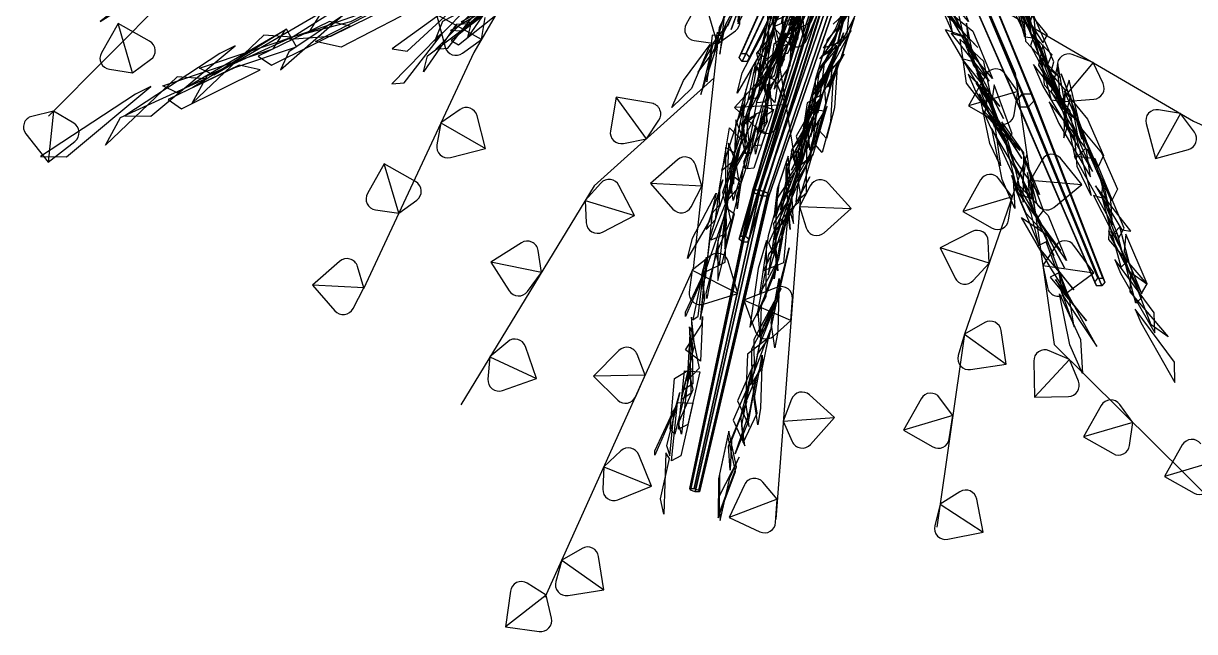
# Model space of a CAD drawing. Extents: x -0.171 to 0.183, y -0.171 to 0.171.
# Drawn here: x -0.1598 to 0.0618, y -0.1713 to -0.0561 of the extents above; entities that cross this region are included whole.
import ezdxf

# ---------------------------------------------------------------- set-up
doc = ezdxf.new("R2010")
doc.units = 0
doc.header["$MEASUREMENT"] = 0
doc.layers.get('0').update_dxf_attribs({"linetype": 'CONTINUOUS'})
for name, color, linetype in [('2D_PLAN', 7, 'CONTINUOUS'), ('BARK_ASPENQ_W', 8, 'CONTINUOUS'), ('LEAFD_ASPENQ_W', 73, 'CONTINUOUS')]:
    doc.layers.add(name, color=color, linetype=linetype)

# ---------------------------------------------------------------- blocks, each defined once
blk = doc.blocks.new('LFASPENQ')
at = {"layer": 'LEAFD_ASPENQ_W'}
for points in [[(-0.1000000000000001, 1.106281426571839, 0.0811024454482965), (-0.1000000000000001, 1.135361515411932, -0.08409949939486033), (-0.09760003277225104, 0.9903561376647959, -0.1476656156922364), (-0.1000000000000001, 0.9637596733180508, 0.03572521253648248)], [(0.1000000000000001, 1.106281426571839, -0.08110244544829649), (0.1000000000000001, 1.135361515411932, 0.08409949939486035), (0.09760003277225104, 0.9903561376647959, 0.1476656156922364), (0.1000000000000001, 0.9637596733180508, -0.03572521253648246)], [(-0.06710590007549783, 1.092077305365929, -0.265958807448153), (-0.09772634683686915, 1.130962420617025, -0.3570225420331152), (-0.09999999999999998, 1.037396010773648, -0.4325004705326569), (-0.0728137025593773, 0.8773568614099477, -0.3015133930593941)], [(0.06710590007549777, 1.092077305365929, 0.265958807448153), (0.0977263468368691, 1.130962420617025, 0.3570225420331152), (0.09999999999999992, 1.037396010773648, 0.4325004705326569), (0.07281370255937725, 0.8773568614099477, 0.3015133930593941)], [(-0.1091888595935742, 1.036491843408311, 0.2653896224957131), (-0.1402996414367661, 1.10361167465453, 0.06414724291801843), (-0.10196904134148, 0.941685320651963, 0.007024305051257118), (-0.06929547583176726, 0.9463378080521677, 0.222263560158299)], [(0.1091888595935743, 1.036491843408311, -0.2653896224957131), (0.1402996414367661, 1.10361167465453, -0.06414724291801842), (0.10196904134148, 0.941685320651963, -0.007024305051257105), (0.06929547583176726, 0.9463378080521677, -0.222263560158299)], [(-0.09547706126038102, 1.002382774507004, -0.08222773613326517), (-0.1015157687754206, 1.064183349941196, -0.2289463014517763), (-0.08884209906494606, 0.9124612282710381, -0.2760199077236242), (-0.1218782371275568, 0.8689845189873778, -0.207289663045403)], [(0.09547706126038102, 1.002382774507004, 0.08222773613326519), (0.1015157687754206, 1.064183349941196, 0.2289463014517763), (0.088842099064946, 0.9124612282710381, 0.2760199077236242), (0.1218782371275568, 0.8689845189873778, 0.207289663045403)], [(-0.08725853684189788, 0.8722219742478982, 0.05044468927298235), (-0.09518678783193746, 0.9441718164503895, -0.1051545488214122), (-0.1181853548547891, 0.7491054116594135, -0.1576145669104395), (-0.06220243846195661, 0.7527597069835684, 0.001814481782901445)], [(0.08725853684189788, 0.8722219742478982, -0.05044468927298234), (0.09518678783193746, 0.9441718164503895, 0.1051545488214122), (0.1181853548547891, 0.7491054116594135, 0.1576145669104395), (0.06220243846195661, 0.7527597069835684, -0.001814481782901437)], [(-0.09444218115679126, 0.8278874110255857, -0.1175960915364325), (-0.1, 0.9106701862844845, -0.3392991624824547), (-0.09454439354356342, 0.7194631337523202, -0.3539088413078134), (-0.1, 0.6868430027261466, -0.1732416097778819)], [(0.09444218115679126, 0.8278874110255857, 0.1175960915364325), (0.09999999999999998, 0.9106701862844845, 0.3392991624824547), (0.09454439354356337, 0.7194631337523202, 0.3539088413078134), (0.1, 0.6868430027261466, 0.173241609777882)], [(-0.06710590007549788, 0.8616476694850937, 0.1909716288819868), (-0.0977263468368692, 0.9005327847361896, 0.0999078942970246), (-0.1000000000000001, 0.806966374892813, 0.02442996579748297), (-0.07281370255937736, 0.6469272255291126, 0.1554170432707458)], [(0.06710590007549788, 0.8616476694850937, -0.1909716288819868), (0.0977263468368692, 0.9005327847361896, -0.09990789429702458), (0.1000000000000001, 0.806966374892813, -0.02442996579748296), (0.07281370255937736, 0.6469272255291126, -0.1554170432707458)], [(-0.07377321893963462, 0.7539939186945231, 0.5067239039139447), (-0.1003789421938551, 0.8618909923825272, 0.3296985659752196), (-0.07921567472882085, 0.688445281708952, 0.1875345404395201), (-0.09636292902904225, 0.6570786129874105, 0.4282937112536088)], [(0.07377321893963468, 0.7539939186945231, -0.5067239039139447), (0.1003789421938551, 0.8618909923825272, -0.3296985659752196), (0.07921567472882085, 0.688445281708952, -0.1875345404395201), (0.09636292902904231, 0.6570786129874105, -0.4282937112536088)], [(-0.1204696827788219, 0.6817858893255649, -0.006074073044789186), (-0.1258283337176631, 0.7939670270178066, -0.1837927290222948), (-0.1234370461962077, 0.604734105764666, -0.2204249470312658), (-0.1089554862157347, 0.5841107566192578, -0.08948006928398256)], [(0.1204696827788219, 0.6817858893255649, 0.0060740730447892), (0.1258283337176631, 0.7939670270178066, 0.1837927290222948), (0.1234370461962077, 0.604734105764666, 0.2204249470312658), (0.1089554862157347, 0.5841107566192578, 0.08948006928398257)], [(-0.1212218900137301, 0.6459126678495913, 0.2002298432360692), (-0.1156246974641384, 0.7290007078839632, -0.03742194095151985), (-0.1474786064954796, 0.5591902452288195, -0.03348091140636317), (-0.1503967487173914, 0.5386207145465205, 0.09373529569870645)], [(0.1212218900137301, 0.6459126678495913, -0.2002298432360692), (0.1156246974641384, 0.7290007078839632, 0.03742194095151986), (0.1474786064954796, 0.5591902452288195, 0.03348091140636318), (0.1503967487173914, 0.5386207145465205, -0.09373529569870644)], [(-0.1254929274414894, 0.6212935403265529, 0.2896268396307071), (-0.1238209963390609, 0.7115796169894201, 0.1600039171923182), (-0.1000000000000001, 0.5322370869958983, 0.08855371735597503), (-0.1000000000000001, 0.5499285437019092, 0.2642487904734656)], [(0.1254929274414894, 0.6212935403265529, -0.2896268396307071), (0.1238209963390609, 0.7115796169894201, -0.1600039171923182), (0.1000000000000001, 0.5322370869958983, -0.08855371735597502), (0.1000000000000002, 0.5499285437019092, -0.2642487904734656)], [(-0.1254929274414894, 0.5678009445931878, 0.4666359262966917), (-0.1238209963390609, 0.6580870212560549, 0.3370130038583028), (-0.1000000000000001, 0.4787444912625332, 0.2655628040219596), (-0.1000000000000002, 0.4964359479685441, 0.4412578771394502)], [(0.1254929274414895, 0.5678009445931878, -0.4666359262966917), (0.123820996339061, 0.6580870212560549, -0.3370130038583028), (0.1000000000000002, 0.4787444912625332, -0.2655628040219596), (0.1000000000000003, 0.4964359479685441, -0.4412578771394502)], [(-0.1, 0.5032116690563271, -0.2663613543791374), (-0.1283691535734705, 0.6141631395880314, -0.346828217180281), (-0.07861883504907341, 0.4165812198563974, -0.4015528194652128), (-0.1030861094222061, 0.3492253924798798, -0.2500821521830794)], [(-0.1000000000000001, 0.5032116690563271, -0.1469831345178872), (-0.1283691535734705, 0.6141631395880314, -0.2274499973190307), (-0.07861883504907347, 0.4165812198563974, -0.2821745996039625), (-0.1030861094222062, 0.3492253924798798, -0.1307039323218291)], [(0.1000000000000001, 0.5032116690563271, 0.1469831345178872), (0.1283691535734705, 0.6141631395880314, 0.2274499973190307), (0.07861883504907341, 0.4165812198563974, 0.2821745996039625), (0.1030861094222062, 0.3492253924798798, 0.1307039323218292)], [(0.09999999999999998, 0.5032116690563271, 0.2663613543791374), (0.1283691535734705, 0.6141631395880314, 0.346828217180281), (0.07861883504907335, 0.4165812198563974, 0.4015528194652128), (0.1030861094222061, 0.3492253924798798, 0.2500821521830794)], [(-0.1246705749433765, 0.4953020272275483, 0.07674628580416593), (-0.123938455640761, 0.5290522161215128, -0.0430016053007703), (-0.0702549922120248, 0.4336033876816066, -0.1466173216073556), (-0.09723011670476067, 0.3308182659730932, 0.05942057545404866)], [(0.1246705749433765, 0.4953020272275483, -0.07674628580416591), (0.123938455640761, 0.5290522161215128, 0.04300160530077031), (0.0702549922120248, 0.4336033876816066, 0.1466173216073557), (0.09723011670476067, 0.3308182659730932, -0.05942057545404866)], [(0.09192863689576847, 0.4153875973400392, -0.2981273265163542), (0.09557900773835692, 0.4835248473455556, -0.1442487303227004), (0.07063923707046005, 0.3473441589704098, -0.1139726033976352), (0.1246275870932704, 0.323382807215927, -0.2963741630063282)], [(-0.09192863689576847, 0.4030431497447124, 0.491602370045422), (-0.09557900773835698, 0.4711803997502289, 0.3377237738517682), (-0.0706392370704601, 0.3349997113750831, 0.307447646926703), (-0.1246275870932704, 0.3110383596206003, 0.489849206535396)], [(0.09192863689576852, 0.4030431497447124, -0.491602370045422), (0.09557900773835704, 0.4711803997502289, -0.3377237738517682), (0.07063923707046016, 0.3349997113750831, -0.307447646926703), (0.1246275870932704, 0.3110383596206003, -0.489849206535396)], [(-0.1396874396149457, 0.317960250947388, 0.09656934376905851), (-0.09474922308938627, 0.3996569010458284, -0.04367657599238967), (-0.1000000000000001, 0.2040733730777062, -0.1411475477423093), (-0.1172838073307698, 0.182254001620854, -0.01577312172196776)], [(0.1396874396149457, 0.317960250947388, -0.0965693437690585), (0.09474922308938627, 0.3996569010458284, 0.04367657599238967), (0.1000000000000001, 0.2040733730777062, 0.1411475477423093), (0.1172838073307698, 0.182254001620854, 0.01577312172196778)], [(-0.12122189001373, 0.2838089453113725, -0.1826037694262531), (-0.1156246974641383, 0.3668969853457443, -0.4202555536138423), (-0.1474786064954795, 0.1970865226906007, -0.4163145240686856), (-0.1503967487173913, 0.1765169920083016, -0.2890983169636159)], [(-0.1166175122734181, 0.2604006051449788, -0.1135534828493437), (-0.1131576399698008, 0.3585941601504428, -0.204662647952161), (-0.1184418534342834, 0.1902080556901637, -0.2462436465585612), (-0.1000000000000001, 0.1191765843172368, -0.09791210131036265)], [(0.1166175122734181, 0.2604006051449788, 0.1135534828493437), (0.1131576399698008, 0.3585941601504428, 0.2046626479521611), (0.1184418534342834, 0.1902080556901637, 0.2462436465585613), (0.1000000000000001, 0.1191765843172368, 0.09791210131036267)], [(0.12122189001373, 0.2838089453113725, 0.1826037694262531), (0.1156246974641382, 0.3668969853457443, 0.4202555536138423), (0.1474786064954794, 0.1970865226906007, 0.4163145240686856), (0.1503967487173913, 0.1765169920083016, 0.2890983169636159)], [(-0.07377321893963457, 0.2437568565515407, 0.2885499073063055), (-0.100378942193855, 0.3516539302395447, 0.1115245693675803), (-0.07921567472882085, 0.1782082195659696, -0.03063945616811914), (-0.0963629290290422, 0.1468415508444281, 0.2101197146459696)], [(0.07377321893963462, 0.2437568565515407, -0.2885499073063055), (0.100378942193855, 0.3516539302395447, -0.1115245693675803), (0.07921567472882085, 0.1782082195659696, 0.03063945616811915), (0.0963629290290422, 0.1468415508444281, -0.2101197146459695)], [(-0.1132940098187346, 0.2320559504325761, 0.5271071094620545), (-0.06535223525679351, 0.2908486113579403, 0.3395427843912969), (-0.06598219461576088, 0.1296953768398423, 0.2793802644939696), (-0.0921238346340797, 0.05584178882044721, 0.4709792814139848)], [(0.1132940098187347, 0.2320559504325761, -0.5271071094620545), (0.06535223525679357, 0.2908486113579403, -0.3395427843912969), (0.06598219461576094, 0.1296953768398423, -0.2793802644939696), (0.09212383463407975, 0.05584178882044721, -0.4709792814139848)], [(-0.1132940098187346, 0.1867929811729034, 0.3048166266026353), (-0.06535223525679346, 0.2455856420982676, 0.1172523015318777), (-0.06598219461576083, 0.08443240758016968, 0.05708978163455036), (-0.09212383463407964, 0.01057881956077455, 0.2486887985545656)], [(0.1132940098187346, 0.1867929811729034, -0.3048166266026353), (0.06535223525679346, 0.2455856420982676, -0.1172523015318777), (0.06598219461576083, 0.08443240758016968, -0.05708978163455036), (0.0921238346340797, 0.01057881956077455, -0.2486887985545656)], [(-0.1000000000000001, 0.07432099914806622, 0.03603400654353883), (-0.1150324232906974, 0.1184354649698749, -0.07252661917023612), (-0.0789049883684449, -0.05285480229598383, -0.1714669261106505), (-0.1000000000000001, -0.06598325792583637, 0.04939655634558021)], [(0.1000000000000001, 0.07432099914806622, -0.03603400654353882), (0.1150324232906974, 0.1184354649698749, 0.07252661917023613), (0.0789049883684449, -0.05285480229598383, 0.1714669261106505), (0.1000000000000001, -0.06598325792583637, -0.0493965563455802)]]:
    blk.add_3dface(points, dxfattribs=at)

msp = doc.modelspace()

# ---------------------------------------------------------------- linework, layer by layer
at = {"layer": '2D_PLAN'}
for p, q in [((0, 0), (-0.02817661210935251, -0.05693629497462817)), ((0, 0), (0.02783076714713263, -0.06553346689244433)), ((-0.0513578044496804, -0.02181064370015531), (-0.07459799794208542, -0.06160416295798919)), ((-0.1168991435503706, -0.03524443927518815), (-0.155080046804328, -0.07368570306940572)), ((-0.02043973302661174, -0.04130243424189148), (-0.01279437753632881, -0.08878762766788004)), ((-0.03125365200927016, -0.05064471663986052), (-0.03441882146370234, -0.05622823001054486)), ((-0.02850682448301164, -0.05998045260658255), (-0.03125365200927016, -0.05064471663986052)), ((-0.01780383412064193, -0.0523393839742335), (-0.01794716565177758, -0.05678373449951086)), ((-0.01794716565177758, -0.05678373449951085), (-0.008987467974771589, -0.05298572909719607)), ((-0.01162865830037369, -0.05927750250487516), (-0.008987467974771589, -0.05298572909719607)), ((0.02181064370015531, -0.0513578044496804), (0.06160416295798919, -0.07459799794208542)), ((-0.08166892288995264, -0.05442042122148999), (-0.0799947291591546, -0.0606164679117303)), ((-0.07315236929294962, -0.05912885432908892), (-0.08166892288995264, -0.05442042122148998)), ((-0.07315236929294962, -0.05912885432908892), (-0.07247084906470518, -0.05497360692331195)), ((-0.1418952744652991, -0.05611255322647656), (-0.1450604439197313, -0.0616960665971609)), ((-0.1391484469390406, -0.06544828919319859), (-0.1418952744652991, -0.05611255322647656)), ((-0.1359474092497177, -0.0594569811785946), (-0.1418952744652991, -0.05611255322647656)), ((-0.02817661210935251, -0.05693629497462817), (-0.03312090186960584, -0.102516650554538)), ((-0.02850682448301164, -0.05998045260658255), (-0.02510098721103096, -0.05750440266736287)), ((-0.01794716565177758, -0.05678373449951086), (-0.01509732746390713, -0.05988356887051809)), ((-0.07673860750270808, -0.06175786384261663), (-0.07315236929294962, -0.05912885432908892)), ((-0.03290551225334876, -0.05932903767089448), (-0.02850682448301164, -0.05998045260658255)), ((-0.07459799794208542, -0.06160416295798919), (-0.09547388756762615, -0.1063607767897474)), ((0.04257226485885072, -0.06348299724345684), (0.03862280722243621, -0.06202274548335184)), ((-0.1391484469390406, -0.06544828919319859), (-0.1357426096670599, -0.0629722392539789)), ((0.0358115975377774, -0.0641431422185153), (0.03632833809026444, -0.07094720557441134)), ((0.04257226485885072, -0.06348299724345684), (0.03632833809026443, -0.07094720557441134)), ((0.04447032061028606, -0.06750421346293498), (0.04257226485885072, -0.06348299724345684)), ((-0.1435471347093777, -0.06479687425751052), (-0.1391484469390406, -0.06544828919319859)), ((-0.02921015367019015, -0.06646429477518619), (-0.05179932926115174, -0.08686556455027533)), ((0.02233911389293232, -0.06579429053448034), (0.01899468594081427, -0.07174215575006175)), ((0.0283304219075363, -0.06899532822380323), (0.02585437196831662, -0.06558949095182255)), ((0.02783076714713263, -0.06553346689244433), (0.03524443927518815, -0.1168991435503706)), ((-0.02067566224799982, -0.06701550077407846), (-0.02529385442911057, -0.07203890598647766)), ((-0.01557711742113624, -0.07150407010770651), (-0.01720698757607508, -0.0676215356129773)), ((-0.04767702105170292, -0.07009786200397235), (-0.04875845298266061, -0.07642434793334787)), ((-0.04094696429711646, -0.07122419900046896), (-0.04767702105170292, -0.07009786200397235)), ((-0.0419236788905398, -0.07794643394260818), (-0.04767702105170291, -0.07009786200397235)), ((0.0283304219075363, -0.06899532822380323), (0.01899468594081427, -0.07174215575006175)), ((0.02767900697184823, -0.07339401599414035), (0.0283304219075363, -0.06899532822380323)), ((0.03632833809026444, -0.07094720557441134), (0.04272980914772021, -0.07048343026627453)), ((-0.1541225530408809, -0.07272168003157534), (-0.1582157250926238, -0.07370985682727217)), ((-0.1541225530408809, -0.07272168003157534), (-0.1551480802101103, -0.0823989379864162)), ((-0.150305771044092, -0.07500312052134032), (-0.1541225530408809, -0.07272168003157534)), ((-0.0771989061306565, -0.07240567396716008), (-0.08083201850965427, -0.07496951677843457)), ((-0.01557711742113624, -0.07150407010770651), (-0.02529385442911056, -0.07203890598647766)), ((-0.02529385442911057, -0.07203890598647766), (-0.02058403913168538, -0.07639913064812309)), ((-0.01721899567494328, -0.07563650659469894), (-0.01557711742113624, -0.07150407010770651)), ((0.01899468594081427, -0.07174215575006175), (0.02457819931149861, -0.07490732520449393)), ((0.05912885432908892, -0.07315236929294962), (0.05497360692331195, -0.07247084906470518)), ((-0.08083201850965427, -0.07496951677843457), (-0.0815884376755769, -0.0791117843784512)), ((-0.08083201850965423, -0.07496951677843448), (-0.0724018486977621, -0.07983092238196333)), ((-0.07240184869776214, -0.0798309223819634), (-0.07396391938582918, -0.07360566299769972)), ((-0.04192367889053981, -0.07794643394260818), (-0.03956082537314512, -0.07446111127747972)), ((0.05261757371093791, -0.07508773456235344), (0.05442042122148999, -0.08166892288995264)), ((0.05912885432908892, -0.07315236929294962), (0.05442042122148998, -0.08166892288995264)), ((0.06175786384261663, -0.07673860750270808), (0.05912885432908892, -0.07315236929294962)), ((0.06160416295798919, -0.07459799794208542), (0.1063607767897474, -0.09547388756762615)), ((-0.1593685259988778, -0.0770370226295957), (-0.1551480802101104, -0.0823989379864162)), ((-0.1551480802101104, -0.0823989379864162), (-0.1500909499550988, -0.07844680529384024)), ((-0.04628224672735764, -0.07882716201142846), (-0.04192367889053981, -0.07794643394260818)), ((-0.07901450940264858, -0.08151467335870635), (-0.07240184869776214, -0.0798309223819634)), ((-0.03604312663251948, -0.08192274936155942), (-0.04114836232333582, -0.08645031686418674)), ((0.03005042481299957, -0.08091237979644847), (0.01822045083804732, -0.1149763634300376)), ((0.03296472766212031, -0.08193826122188795), (0.03075546740074699, -0.08579727205587993)), ((0.04045029965232803, -0.08664063147692358), (0.03640376361790944, -0.0816587176520935)), ((0.05442042122148999, -0.08166892288995264), (0.0606164679117303, -0.0799947291591546)), ((-0.09155189022926198, -0.08272749353132218), (-0.09471705968369416, -0.08831100690200652)), ((-0.08560402501368057, -0.08607192148344023), (-0.09155189022926198, -0.08272749353132218)), ((-0.08880506270300347, -0.09206322949804421), (-0.09155189022926198, -0.08272749353132218)), ((-0.03142762356853275, -0.08690667808101887), (-0.03265409318546818, -0.08287848703497143)), ((-0.05055021515892297, -0.08634788292261507), (-0.0535076843513109, -0.08966845087033531)), ((-0.003224120425328082, -0.09118507566005472), (-0.007502502187610839, -0.08640079214712955)), ((0.02126185872610194, -0.08576594589537444), (0.01791743077398389, -0.09171381111095585)), ((0.02725316674070593, -0.08896698358469733), (0.02477711680148624, -0.08556114631271665)), ((0.03075546740074699, -0.08579727205587993), (0.03182044389796232, -0.08987113703708656)), ((0.03075546740074699, -0.08579727205587995), (0.04045029965232803, -0.0866406314769236)), ((-0.05179932926115174, -0.08686556455027533), (-0.07707014335468211, -0.1283272135526125)), ((-0.04419506048810663, -0.09249264354822347), (-0.04712743717487735, -0.08678343290201633)), ((-0.04114836232333582, -0.08645031686418674), (-0.036906516628344, -0.09126702365781252)), ((-0.03142762356853275, -0.08690667808101887), (-0.04114836232333582, -0.08645031686418674)), ((-0.03348135174093919, -0.0908506603468531), (-0.03142762356853275, -0.08690667808101887)), ((-0.0109243990220727, -0.08684321159394869), (-0.01294805091102248, -0.0908027101167039)), ((0.03516870040588958, -0.09096116481780323), (0.04045029965232803, -0.08664063147692358)), ((-0.08880506270300347, -0.09206322949804421), (-0.08539922543102278, -0.08958717955882453)), ((-0.0535076843513109, -0.08966845087033531), (-0.05330557234647419, -0.0938743635610867)), ((-0.0535076843513109, -0.08966845087033533), (-0.04419506048810662, -0.09249264354822348)), ((-0.01279437753632881, -0.08878762766788004), (-0.01746398411798028, -0.1500190692520525)), ((-0.01294805091102248, -0.0908027101167039), (-0.01169095911823146, -0.09482145009948707)), ((-0.01294805091102248, -0.0908027101167039), (-0.003224120425328089, -0.09118507566005471)), ((0.02725316674070593, -0.08896698358469733), (0.01791743077398389, -0.09171381111095585)), ((0.02660175180501785, -0.09336567135503444), (0.02725316674070593, -0.08896698358469733)), ((-0.09320375047334058, -0.09141181456235614), (-0.08880506270300347, -0.09206322949804421)), ((-0.05025401192341672, -0.09563133857230362), (-0.04419506048810663, -0.09249264354822347)), ((-0.008294749911592292, -0.09575136688627539), (-0.003224120425328082, -0.09118507566005472)), ((0.01791743077398389, -0.09171381111095585), (0.02350094414466824, -0.09487898056538803)), ((0.01971572750506043, -0.09552380907331089), (0.01361593148475608, -0.09858236877688234)), ((0.02289052083407203, -0.101529065215424), (0.02274386425574011, -0.09732085387653491)), ((-0.06559683600142235, -0.09765475657485632), (-0.07134515292251255, -0.1013315964577367)), ((-0.06181423393212614, -0.1032969490210318), (-0.06239810253796312, -0.09912685930067318)), ((0.01361593148475608, -0.09858236877688234), (0.01647280068554169, -0.1043297349219512)), ((0.02289052083407202, -0.101529065215424), (0.01361593148475607, -0.09858236877688234)), ((0.03550275593660568, -0.09824477808987632), (0.03309124773634007, -0.1019807416495758)), ((0.04272745615210437, -0.1033388708287454), (0.03895179549897512, -0.09814865832169982)), ((-0.09999111424205687, -0.1011748534504009), (-0.1051028257696748, -0.1056951083334854)), ((-0.07134515292251255, -0.1013315964577367), (-0.06790559046227024, -0.1067503905411074)), ((-0.06181423393212616, -0.1032969490210318), (-0.07134515292251256, -0.1013315964577367)), ((-0.02975139395579481, -0.1000923006381751), (-0.03325941794651174, -0.1028248019098866)), ((-0.0246091435424392, -0.1072828037306138), (-0.02646336339605998, -0.1011382298666001)), ((0.01988954036825936, -0.1048103624837557), (0.02289052083407203, -0.101529065215424)), ((-0.09538275024067634, -0.1061653840078771), (-0.0966034523750062, -0.1021354414370747)), ((-0.06445738309513152, -0.1068727787179629), (-0.06181423393212614, -0.1032969490210318)), ((-0.03312090186960584, -0.102516650554538), (-0.06113854348939472, -0.1648464135081636)), ((-0.03325941794651174, -0.1028248019098866), (-0.03381943968628146, -0.1069981610456079)), ((-0.03325941794651173, -0.1028248019098866), (-0.02460914354243919, -0.1072828037306138)), ((0.03309124773634007, -0.1019807416495758), (0.03393790130507667, -0.1061055117715666)), ((0.03309124773634007, -0.1019807416495758), (0.04272745615210438, -0.1033388708287454)), ((0.03722340063747885, -0.1073721910294674), (0.04272745615210437, -0.1033388708287454)), ((-0.1051028257696748, -0.1056951083334854), (-0.1008678793816456, -0.1105178822579401)), ((-0.09538275024067631, -0.1061653840078771), (-0.1051028257696748, -0.1056951083334854)), ((-0.09744212199279702, -0.1101064223870252), (-0.09538275024067634, -0.1061653840078771)), ((-0.0171283821605196, -0.1060875074985869), (-0.02351280044677754, -0.1084961382498078)), ((-0.03113494232479744, -0.1092768571907305), (-0.0246091435424392, -0.1072828037306138)), ((-0.02351280044677754, -0.1084961382498078), (-0.0212681740326707, -0.1145090885653331)), ((-0.01459432922792464, -0.1123899665225815), (-0.02351280044677753, -0.1084961382498078)), ((-0.01459432922792464, -0.1123899665225815), (-0.01430321784091629, -0.1081892755097746)), ((-0.01791981246486094, -0.1153419077076674), (-0.01459432922792464, -0.1123899665225815)), ((0.02208127891260648, -0.1127702804537997), (0.01822045083804733, -0.1149763634300376)), ((0.01822045083804732, -0.1149763634300376), (0.01300342216995977, -0.1515091708072039)), ((0.01822045083804733, -0.1149763634300376), (0.01707286834022403, -0.1190277342147736)), ((0.01822045083804733, -0.1149763634300376), (0.02614917130024924, -0.1206187405294186)), ((0.02614917130024924, -0.1206187405294186), (0.02518723935767501, -0.1142729855567037)), ((-0.06817601029697236, -0.116388763484373), (-0.0715552661219406, -0.1192789928158914)), ((-0.06270997906318423, -0.1233363225224294), (-0.06484354560376396, -0.1172830743817367)), ((0.03524443927518815, -0.1168991435503706), (0.07368570306940572, -0.155080046804328)), ((-0.0715552661219406, -0.1192789928158914), (-0.07192364975673753, -0.1234736136953436)), ((-0.0715552661219406, -0.1192789928158913), (-0.06270997906318423, -0.1233363225224293)), ((-0.04715236441428499, -0.1180613207647424), (-0.05192534820719817, -0.1229378897083974)), ((-0.04219664012587208, -0.1227070941978274), (-0.04370433205893671, -0.1187755021717272)), ((0.03813650659780184, -0.119771623061964), (0.03427073330590729, -0.1181023874044256)), ((0.0194061852544304, -0.1216648945025623), (0.02614917130024924, -0.1206187405294186)), ((0.031350220816439, -0.1200695144985584), (0.03150259355632918, -0.1268914703396475)), ((0.03813650659780184, -0.119771623061964), (0.03150259355632919, -0.1268914703396475)), ((0.03981694411438118, -0.1238885303079708), (0.03813650659780184, -0.119771623061964)), ((-0.06913765104653016, -0.1256270280522044), (-0.06270997906318423, -0.1233363225224294)), ((-0.04219664012587208, -0.1227070941978274), (-0.05192534820719817, -0.1229378897083974)), ((-0.05192534820719817, -0.1229378897083974), (-0.04735415092878661, -0.1274432281726777)), ((-0.04396691010339825, -0.1267861798461094), (-0.04219664012587208, -0.1227070941978274)), ((-0.01445397136402503, -0.1272616756165867), (-0.01604512501882705, -0.1314139070126148)), ((-0.006335665538731418, -0.1307601302129807), (-0.01109851849038864, -0.1264579039292096)), ((0.01002701159456928, -0.1271959877922402), (0.006682583642451233, -0.1331438530078216)), ((0.01601831960917327, -0.1303970254815631), (0.01354226966995358, -0.1269911882095824)), ((0.03150259355632918, -0.1268914703396475), (0.03791970182239196, -0.1267704714243213)), ((0.04413167860758541, -0.1284758816349215), (0.04078725065546736, -0.1344237468505029)), ((0.05012298662218939, -0.1316769193242444), (0.04764693668296971, -0.1282710820522637)), ((0.01601831960917327, -0.1303970254815631), (0.006682583642451233, -0.1331438530078216)), ((0.0153669046734852, -0.1347957132519002), (0.01601831960917327, -0.1303970254815631)), ((-0.01604512501882706, -0.1314139070126148), (-0.006335665538731411, -0.1307601302129807)), ((-0.01604512501882705, -0.1314139070126148), (-0.01436783559428201, -0.1352761927362546)), ((-0.01089200010679048, -0.135839708370027), (-0.006335665538731418, -0.1307601302129807)), ((0.05012298662218939, -0.1316769193242444), (0.04078725065546736, -0.1344237468505029)), ((0.04947157168650132, -0.1360756070945815), (0.05012298662218939, -0.1316769193242444)), ((0.006682583642451233, -0.1331438530078216), (0.01226609701313558, -0.1363090224622538)), ((0.04078725065546736, -0.1344237468505029), (0.0463707640261517, -0.1375889163049351)), ((-0.04676948228723327, -0.1370597689412858), (-0.05001473026521773, -0.1400996967497606)), ((0.0594569811785946, -0.1359474092497177), (0.05611255322647656, -0.1418952744652991)), ((-0.04099519342788023, -0.143753322721213), (-0.04340002125047285, -0.1378026318050617)), ((0.06544828919319859, -0.1391484469390406), (0.05611255322647656, -0.1418952744652991)), ((-0.05001473026521773, -0.1400996967497606), (-0.05019325714061239, -0.1443066765428526)), ((-0.05001473026521773, -0.1400996967497606), (-0.04099519342788024, -0.143753322721213)), ((-0.04731282764741072, -0.1463320427172284), (-0.04099519342788023, -0.143753322721213)), ((-0.02339334593522651, -0.1434688487619767), (-0.0262679871004045, -0.1496574461087991)), ((-0.01717252007621621, -0.1461971705256609), (-0.01990443770561082, -0.1429929269501932)), ((0.05611255322647656, -0.1418952744652991), (0.0616960665971609, -0.1450604439197313)), ((-0.01717252007621622, -0.1461971705256609), (-0.02626798710040451, -0.1496574461087991)), ((-0.01748196025907647, -0.1506330517563277), (-0.01717252007621621, -0.1461971705256609)), ((0.01739470620869441, -0.1448068728939053), (0.01362397919025046, -0.1471636531704113)), ((0.02176926751831484, -0.1524886231752148), (0.02055756890839151, -0.1461857900253852)), ((0.01362397919025046, -0.1471636531704113), (0.0126372305619992, -0.1512571697478013)), ((0.01362397919025043, -0.1471636531704113), (0.02176926751831482, -0.1524886231752148)), ((-0.0262679871004045, -0.1496574461087991), (-0.02045650833555203, -0.1523815301386246)), ((0.0150728378597655, -0.1538001599752066), (0.02176926751831484, -0.1524886231752148)), ((-0.05409319792843056, -0.1555425156996), (-0.05795066669410735, -0.1577544673810747)), ((-0.05001337489838254, -0.1633847805561013), (-0.05098495587421115, -0.1570404957545426)), ((-0.05795066669410735, -0.1577544673810747), (-0.0590920868458607, -0.1618075786381085)), ((-0.05795066669410731, -0.1577544673810746), (-0.05001337489838251, -0.1633847805561013)), ((-0.06768449693938862, -0.1636397536234458), (-0.06858357991819833, -0.1704039201461481)), ((-0.06093318589783844, -0.1643895624221181), (-0.06449609445028369, -0.1621454070193808)), ((-0.05675476223521426, -0.1644411875441683), (-0.05001337489838254, -0.1633847805561013)), ((-0.06093318589783836, -0.164389562422118), (-0.06858357991819827, -0.1704039201461481)), ((-0.059906195021489, -0.1687160026747098), (-0.06093318589783844, -0.1643895624221181)), ((-0.06858357991819833, -0.1704039201461481), (-0.06222426741806376, -0.1712717126106888))]:
    msp.add_line(p, q, dxfattribs=at)
for centre, radius, start, end in [((-0.02633102532778562, -0.05581247004611686), 0.002091800603189925, 306.0172204349996, 60.65136675952628), ((-0.03259907330854673, -0.05725980473654071), 0.002091800603189912, 150.4520643424612, 261.5761220357278), ((-0.1369726477838145, -0.0612803066327329), 0.002091800603189919, 306.0172204349994, 60.65136675952652), ((-0.01355740923706928, -0.05846784233684067), 0.002091800603189925, 222.593933917911, 337.228080242438), ((-0.1432406957645757, -0.06272764132315675), 0.002091800603189918, 150.4520643424613, 261.5761220357276), ((-0.07797534749294022, -0.06007082384307117), 0.002091800603189914, 195.1204439923735, 306.24450168564), ((0.03789739159307564, -0.06398473476165718), 0.002091800603189919, 69.70889475437541, 184.3430410789023), ((-0.01913573115369322, -0.0684312133113873), 0.002091800603189926, 22.77244051865469, 137.4065868431817), ((0.02416243934707061, -0.06681952906857722), 0.002091800603189927, 36.01722043499969, 150.6513667595262), ((0.04257865803454839, -0.06839709781326217), 0.002091800603189906, 274.1437386618371, 25.2677963550997), ((-0.07599282189358669, -0.07411476453719942), 0.002091800603189919, 14.08609178781273, 125.2101494810795), ((-0.0412922442994726, -0.07328730624040553), 0.002091800603189927, 325.8649283032341, 80.49907462776083), ((0.05463504515006105, -0.07453506942338758), 0.002091800603189923, 80.685600084912, 195.3197464094387), ((-0.1577248242002199, -0.07574323974186124), 0.002091800603189913, 103.572679667874, 218.2068259924012), ((-0.1513790074376877, -0.07679861304623913), 0.002091800603189939, 308.0075235753361, 59.13158126860201), ((0.02560977403749446, -0.07308757704933831), 0.002091800603189918, 240.4520643424612, 351.5761220357275), ((-0.04669655927268137, -0.07677680231657172), 0.00209180060318991, 170.2997722106958, 281.4238299039624), ((-0.01916297854539707, -0.07486413339288006), 0.002091800603189919, 227.207284426117, 338.3313421193835), ((0.06007082384307117, -0.07797534749294022), 0.002091800603189914, 285.1204439923735, 36.24450168564004), ((-0.07953066535155663, -0.07948755402331621), 0.002091800603189929, 169.6512478803514, 284.2853942048781), ((-0.03465519520272787, -0.08348776569045262), 0.002091800603189927, 16.93400133163559, 131.5681476561626), ((0.03478008549805787, -0.08297754255579412), 0.002091800603189914, 39.08506713262193, 150.2091248258884), ((-0.08662926354777745, -0.08789524693757853), 0.002091800603189927, 306.0172204349997, 60.65136675952619), ((-0.0489881518989395, -0.08773913708175188), 0.002091800603189912, 27.18603356909858, 138.3100912623652), ((-0.009061769716564557, -0.0877951789430568), 0.002091800603189917, 41.80491532854952, 152.9289730218158), ((0.02308518418024024, -0.08679118442947131), 0.002091800603189927, 36.01722043499969, 150.6513667595262), ((-0.09289731152853854, -0.08934258162800238), 0.002091800603189918, 150.4520643424613, 261.5761220357276), ((-0.03533668188098819, -0.08988454449721009), 0.002091800603189908, 221.3688452390974, 332.4929029323641), ((0.03384423555499786, -0.08934208402233373), 0.00209180060318992, 194.6502232251607, 309.2843695496873), ((-0.05121618277342028, -0.09377395949981757), 0.002091800603189922, 182.7511896616368, 297.3853359861639), ((-0.009694552146849, -0.09419695913228159), 0.002091800603189928, 197.3700714210877, 312.0042177456143), ((0.02453251887066409, -0.09305923241023241), 0.002091800603189918, 240.4520643424612, 351.5761220357275), ((-0.06446969617793, -0.09941691025198081), 0.002091800603189916, 7.970365631525831, 122.6045119560529), ((0.02065333277323535, -0.09739370910395327), 0.002091800603189926, 1.995955754055329, 116.6301020785819), ((0.03726022981129337, -0.09937920100188749), 0.002091800603189915, 36.0343088756339, 147.1583665689006), ((-0.02846596932012994, -0.1017425470650858), 0.002091800603189912, 16.79199776657537, 127.916055459842), ((-0.09860542450484998, -0.1027418549550923), 0.002091800603189922, 16.85198423661112, 131.4861305611376), ((-0.01639001341826624, -0.108044658837643), 0.002091800603189926, 356.0356929704402, 110.6698392949668), ((0.01834595084121348, -0.1033986397292816), 0.002091800603189914, 206.4307996615063, 317.5548573547833), ((0.03598698133069943, -0.1056849159892535), 0.002091800603189926, 191.5994649681724, 306.2336112926988), ((-0.06613952671678781, -0.1056293871466441), 0.0020918006031899, 212.4052095389872, 323.529267232254), ((-0.03174622188459964, -0.1072763654853556), 0.002091800603189921, 172.357153859114, 286.9913001836405), ((-0.09929606726817636, -0.1091376516817474), 0.00209180060318992, 221.2868281440725, 332.4108858373389), ((0.02311906558642598, -0.1145864931569676), 0.002091800603189909, 8.619654574870697, 119.7437122681373), ((-0.0193084661359959, -0.1137775321948352), 0.002091800603189913, 200.470536877902, 311.5945945711684), ((-0.06681638714732682, -0.1179784347253702), 0.002091800603189918, 19.41584142179025, 130.5398991150569), ((-0.04565744616016359, -0.1195244848625115), 0.002091800603189925, 20.98088363225494, 135.615029956782), ((0.01908548545726893, -0.1195978237723728), 0.002091800603189926, 164.1848106674089, 278.8189569919357), ((0.03344149983525069, -0.120022804446281), 0.002091800603189924, 66.6453787487723, 181.279525073299), ((-0.06983986966598249, -0.1236566172386936), 0.002091800603189926, 174.9809975143285, 289.6151438388554), ((0.0378802665173568, -0.1246790425777615), 0.002091800603189925, 271.0802226562341, 22.20428034950023), ((-0.01250067656241186, -0.1280101869267863), 0.002091800603189907, 47.90888626835795, 159.0329439616247), ((0.01185033704870758, -0.1282212263263371), 0.002091800603189919, 36.01722043499938, 150.6513667595265), ((-0.04588579564521702, -0.1259534085444277), 0.002091800603189924, 225.4157275397172, 336.5397852329842), ((0.0459550040617237, -0.1295011201690183), 0.002091800603189919, 36.01722043499938, 150.6513667595265), ((0.01329767173913143, -0.1344892743070982), 0.002091800603189917, 240.4520643424613, 351.5761220357276), ((0.0612803066327329, -0.1369726477838145), 0.002091800603189919, 36.01722043499938, 150.6513667595265), ((-0.04533943790404853, -0.1385864001428624), 0.002091800603189912, 22.00490519220857, 133.1289628854758), ((-0.01244915108690429, -0.1344429583606708), 0.002091800603189925, 203.4740423608958, 318.1081886854233), ((0.04740233875214755, -0.1357691681497794), 0.002091800603189918, 240.4520643424612, 351.5761220357275), ((-0.02149622374787197, -0.1443500735742425), 0.002091800603189919, 40.45069820916417, 155.0848445336941), ((0.06272764132315675, -0.1432406957645757), 0.002091800603189918, 240.4520643424612, 351.5761220357275), ((-0.04810333745847924, -0.1443953641166056), 0.00209180060318992, 177.5700612847482, 292.2042076092744), ((0.01850338398302249, -0.1465807002125067), 0.002091800603189917, 10.88215473145647, 122.0062124247228), ((-0.0195686897599235, -0.1504874847483885), 0.002091800603189917, 244.8855421166264, 356.0095998098927), ((0.01467078462809515, -0.1517473611632406), 0.002091800603189922, 166.4473108239951, 281.0814571485216), ((-0.05305265049531374, -0.1573571481149777), 0.00209180060318992, 8.706785708443748, 119.8308434017107), ((-0.06561093330775752, -0.1639153686250017), 0.002091800603189913, 57.79456368617524, 172.4287100107022), ((-0.05707860510680897, -0.1623746069002004), 0.002091800603189924, 164.271941800983, 278.9060881255093), ((-0.06194144124186134, -0.1691991202442162), 0.002091800603189922, 262.2294075936375, 13.35346528690384)]:
    msp.add_arc(centre, radius, start, end, dxfattribs=at)
at = {"layer": 'BARK_ASPENQ_W'}
for points in [[(0.02806963667533966, -0.07074567716377872, 0.4886038708356563), (0.02915584326875354, -0.06948466777720053, 0.4892318745937602), (0.01191672560542206, -0.02841186208699761, 0.4459306344440838), (0.01032832634063092, -0.03003413995400514, 0.445162346154327)], [(0.02915584326875354, -0.06948466777720053, 0.4892318745937602), (0.03085680125866207, -0.06944256109928326, 0.4887133836902235), (0.01415209850637067, -0.02842574038676701, 0.4450687554809077), (0.01191672560542206, -0.02841186208699761, 0.4459306344440838)], [(0.03085680125866207, -0.06944256109928326, 0.4887133836902235), (0.03147408157034196, -0.07066270477354289, 0.4875651050815376), (0.01479760970754108, -0.03006131936270601, 0.443439632687019), (0.01415209850637067, -0.02842574038676701, 0.4450687554809077)], [(0.02868392003439022, -0.07196725880330379, 0.4874554458993923), (0.02806963667533966, -0.07074567716377872, 0.4886038708356563), (0.01032832634063092, -0.03003413995400514, 0.445162346154327), (0.0109754860509789, -0.03166882798232037, 0.4435333501152556)], [(0.03147408157034196, -0.07066270477354289, 0.4875651050815376), (0.03038740809016629, -0.07192639519262495, 0.4869351690426167), (0.0132094015980162, -0.03168213442650442, 0.4426725091653438), (0.01479760970754108, -0.03006131936270601, 0.443439632687019)], [(0.03038740809016629, -0.07192639519262495, 0.4869351690426167), (0.02868392003439022, -0.07196725880330379, 0.4874554458993923), (0.0109754860509789, -0.03166882798232037, 0.4435333501152556), (0.0132094015980162, -0.03168213442650442, 0.4426725091653438)], [(-0.02438506728701156, -0.06254838537766183, 0.7411557632339505), (-0.02400246156627108, -0.06178352076832156, 0.7416739822917199), (-0.01196953377152392, -0.03486692070515046, 0.6937141690081234), (-0.01251797581146863, -0.03594079658381688, 0.6924658530840757)], [(-0.02400246156627108, -0.06178352076832156, 0.7416739822917199), (-0.02303420885981197, -0.06178352076832156, 0.741923955683173), (-0.01035891261271403, -0.03489176455039189, 0.6941771162962598), (-0.01196953377152392, -0.03486692070515046, 0.6937141690081234)], [(-0.02303420885981197, -0.06178352076832156, 0.741923955683173), (-0.02244856187409333, -0.06254838537766183, 0.7416557100168568), (-0.0092873175850152, -0.03598982173404586, 0.6933952681174285), (-0.01035891261271403, -0.03489176455039189, 0.6941771162962598)], [(-0.02379942030129293, -0.0633132499870021, 0.7408875175676343), (-0.02438506728701156, -0.06254838537766183, 0.7411557632339505), (-0.01251797581146863, -0.03594079658381688, 0.6924658530840757), (-0.01144862954456, -0.03704570079489161, 0.6916764237965181)], [(-0.02283116759483382, -0.0633132499870021, 0.7411374909590874), (-0.02379942030129293, -0.0633132499870021, 0.7408875175676343), (-0.01144862954456, -0.03704570079489161, 0.6916764237965181), (-0.00982856522451984, -0.03706987767833025, 0.6921429042542244)], [(-0.02244856187409333, -0.06254838537766183, 0.7416557100168568), (-0.02283116759483382, -0.0633132499870021, 0.7411374909590874), (-0.00982856522451984, -0.03706987767833025, 0.6921429042542244), (-0.0092873175850152, -0.03598982173404586, 0.6933952681174285)], [(-0.0243576580475206, -0.09694999912586333, 0.622224960507927), (-0.02410689787273109, -0.09637580485932426, 0.6230043040002418), (-0.01060700251294571, -0.04924316538370052, 0.5844151183296656), (-0.01098770301820925, -0.05004447946368817, 0.5828822472742765)], [(-0.02366757475534195, -0.0975241933924024, 0.6217844585282157), (-0.0243576580475206, -0.09694999912586333, 0.622224960507927), (-0.01098770301820925, -0.05004447946368817, 0.5828822472742765), (-0.009716763721571105, -0.05084303735912143, 0.5819334918097987)], [(-0.02410689787273109, -0.09637580485932426, 0.6230043040002418), (-0.02316605440576294, -0.09637580485932426, 0.6233431455128451), (-0.008960038655036638, -0.04923736149285987, 0.5850029161018147), (-0.01060700251294571, -0.04924316538370052, 0.5844151183296656)], [(-0.0227267312883738, -0.0975241933924024, 0.6221233000408191), (-0.02366757475534195, -0.0975241933924024, 0.6217844585282157), (-0.009716763721571105, -0.05084303735912143, 0.5819334918097987), (-0.008063531107311112, -0.05083729620733432, 0.5825233787476105)], [(-0.02316605440576294, -0.09637580485932426, 0.6233431455128451), (-0.0224759711135843, -0.09694999912586333, 0.6229026435331338), (-0.007687518446026186, -0.0500329341434522, 0.584059928295181), (-0.008960038655036638, -0.04923736149285987, 0.5850029161018147)], [(-0.0224759711135843, -0.09694999912586333, 0.6229026435331338), (-0.0227267312883738, -0.0975241933924024, 0.6221233000408191), (-0.008063531107311112, -0.05083729620733432, 0.5825233787476105), (-0.007687518446026186, -0.0500329341434522, 0.584059928295181)], [(-0.02181546640900165, -0.08763322081800681, 0.3213014110528847), (-0.02048250598535277, -0.08767160491238414, 0.3223851315902022), (-0.008257904129375684, -0.05011363630901056, 0.3102235662062477), (-0.00974622645816173, -0.05013744931277392, 0.3087517175468231)], [(-0.02162054917604142, -0.08818044793469673, 0.3196840354839395), (-0.02181546640900165, -0.08763322081800681, 0.3213014110528847), (-0.00974622645816173, -0.05013744931277392, 0.3087517175468231), (-0.009262651543634561, -0.05071366758414562, 0.3067844497574359)], [(-0.02009387962016911, -0.08876532836963236, 0.3191516802512504), (-0.02162054917604142, -0.08818044793469673, 0.3196840354839395), (-0.009262651543634561, -0.05071366758414562, 0.3067844497574359), (-0.007286094405383414, -0.05126700958317579, 0.3062894038637293)], [(-0.02048250598535277, -0.08767160491238414, 0.3223851315902022), (-0.0189564517944504, -0.08825685671118909, 0.3218510003248576), (-0.00628385209438368, -0.05066551328487993, 0.3097323460185195), (-0.008257904129375684, -0.05011363630901056, 0.3102235662062477)], [(-0.0189564517944504, -0.08825685671118909, 0.3218510003248576), (-0.01876274166524428, -0.08880335338778687, 0.32023492435774), (-0.005795598701244783, -0.05124266942051624, 0.3077654638540562), (-0.00628385209438368, -0.05066551328487993, 0.3097323460185195)], [(-0.01876274166524428, -0.08880335338778687, 0.32023492435774), (-0.02009387962016911, -0.08876532836963236, 0.3191516802512504), (-0.007286094405383414, -0.05126700958317579, 0.3062894038637293), (-0.005795598701244783, -0.05124266942051624, 0.3077654638540562)], [(0.04288339782688848, -0.1051058266156671, 0.5415068861463018), (0.04348429891847133, -0.1043716246021949, 0.5418228312072663), (0.02915584326875354, -0.06948466777720053, 0.4892318745937602), (0.02806963667533966, -0.07074567716377872, 0.4886038708356563)], [(0.04324917619382272, -0.1058400286291393, 0.5409349511939722), (0.04288339782688848, -0.1051058266156671, 0.5415068861463018), (0.02806963667533966, -0.07074567716377872, 0.4886038708356563), (0.02868392003439022, -0.07196725880330379, 0.4874554458993923)], [(0.04348429891847133, -0.1043716246021949, 0.5418228312072663), (0.04445097837698843, -0.1043716246021949, 0.5415668413159013), (0.03085680125866207, -0.06944256109928326, 0.4887133836902235), (0.02915584326875354, -0.06948466777720053, 0.4892318745937602)], [(0.04481675674392267, -0.1051058266156671, 0.5409949063635716), (0.04421585565233982, -0.1058400286291393, 0.5406789613026072), (0.03038740809016629, -0.07192639519262495, 0.4869351690426167), (0.03147408157034196, -0.07066270477354289, 0.4875651050815376)], [(0.04445097837698843, -0.1043716246021949, 0.5415668413159013), (0.04481675674392267, -0.1051058266156671, 0.5409949063635716), (0.03147408157034196, -0.07066270477354289, 0.4875651050815376), (0.03085680125866207, -0.06944256109928326, 0.4887133836902235)], [(0.04421585565233982, -0.1058400286291393, 0.5406789613026072), (0.04324917619382272, -0.1058400286291393, 0.5409349511939722), (0.02868392003439022, -0.07196725880330379, 0.4874554458993923), (0.03038740809016629, -0.07192639519262495, 0.4869351690426167)], [(-0.03358363865999193, -0.1445122123774034, 0.3357800742540621), (-0.03370308056284414, -0.1442219273223823, 0.3367295078845358), (-0.02181546640900165, -0.08763322081800681, 0.3213014110528847), (-0.02162054917604142, -0.08818044793469673, 0.3196840354839395)], [(-0.03370308056284414, -0.1442219273223823, 0.3367295078845358), (-0.0329223357736689, -0.1442219273223823, 0.3373543579258863), (-0.02048250598535277, -0.08767160491238414, 0.3223851315902022), (-0.02181546640900165, -0.08763322081800681, 0.3213014110528847)], [(-0.0326834519679645, -0.1448024974324245, 0.3354554906649389), (-0.03358363865999193, -0.1445122123774034, 0.3357800742540621), (-0.02162054917604142, -0.08818044793469673, 0.3196840354839395), (-0.02009387962016911, -0.08876532836963236, 0.3191516802512504)], [(-0.0329223357736689, -0.1442219273223823, 0.3373543579258863), (-0.03202214908164146, -0.1445122123774034, 0.3370297743367631), (-0.0189564517944504, -0.08825685671118909, 0.3218510003248576), (-0.02048250598535277, -0.08767160491238414, 0.3223851315902022)], [(-0.03202214908164146, -0.1445122123774034, 0.3370297743367631), (-0.03190270717878926, -0.1448024974324245, 0.3360803407062894), (-0.01876274166524428, -0.08880335338778687, 0.32023492435774), (-0.0189564517944504, -0.08825685671118909, 0.3218510003248576)], [(-0.03190270717878926, -0.1448024974324245, 0.3360803407062894), (-0.0326834519679645, -0.1448024974324245, 0.3354554906649389), (-0.02009387962016911, -0.08876532836963236, 0.3191516802512504), (-0.01876274166524428, -0.08880335338778687, 0.32023492435774)]]:
    msp.add_3dface(points, dxfattribs=at)

# ---------------------------------------------------------------- block references
at = {"extrusion": (0.2266488668405154, 0.7300158228525957, 0.6447535882372104), "xscale": 0.07364501584122299, "yscale": 0.07364501584122299, "zscale": 0.07364501584122299, "rotation": 180}
msp.add_blockref('LFASPENQ', (0.003405447523401102, 0.6352133793225891, 0.4744345645737951), dxfattribs=at)
at = {"extrusion": (0.04087433364065077, 0.3370761173277985, 0.9405896979962353), "xscale": 0.055263653082976, "yscale": 0.055263653082976, "zscale": 0.055263653082976, "rotation": 180}
msp.add_blockref('LFASPENQ', (0.003246153296432939, 0.2458957762416363, 0.5315583397081723), dxfattribs=at)
at = {"extrusion": (0.7849249704557534, 0.4315329344405542, 0.4446033257277313), "xscale": 0.08030415812376202, "yscale": 0.08030415812376202, "zscale": 0.08030415812376202, "rotation": 180}
msp.add_blockref('LFASPENQ', (-0.002635059146905543, 0.605608859236804, 0.2153387906480151), dxfattribs=at)
at = {"extrusion": (-0.6929831687681468, 0.2938732084153077, 0.6583409946067094), "xscale": 0.085173917020954, "yscale": 0.085173917020954, "zscale": 0.085173917020954, "rotation": 180}
msp.add_blockref('LFASPENQ', (0.002286249640819948, 0.3864574696320526, 0.1831403331273844), dxfattribs=at)
at = {"extrusion": (-0.2744681900532595, 0.6484789942910327, 0.7100297223441978), "xscale": 0.062177833194624, "yscale": 0.062177833194624, "zscale": 0.062177833194624, "rotation": 180}
msp.add_blockref('LFASPENQ', (0.0001423157877646177, 0.3981662634400765, 0.2925333096054464), dxfattribs=at)
at = {"extrusion": (0.7739944018164694, 0.3743610036251795, 0.510672600519662), "xscale": 0.105487058486339, "yscale": 0.105487058486339, "zscale": 0.105487058486339, "rotation": 180}
msp.add_blockref('LFASPENQ', (0.004722025543886709, 0.552630573996628, 0.169268972957422), dxfattribs=at)
at = {"extrusion": (0.6966583470610173, 0.5471517162095749, 0.4639958479546212), "xscale": 0.060017933010622, "yscale": 0.060017933010622, "zscale": 0.060017933010622, "rotation": 180}
msp.add_blockref('LFASPENQ', (0.008066433514902287, 0.5789721510404295, 0.2026990828487137), dxfattribs=at)
at = {"extrusion": (0.3642526524166714, 0.7737219300358061, 0.5183380944799321), "xscale": 0.056684255461078, "yscale": 0.056684255461078, "zscale": 0.056684255461078, "rotation": 180}
msp.add_blockref('LFASPENQ', (-0.005455384025646124, 0.6685353570597266, 0.3273741424817587), dxfattribs=at)
at = {"extrusion": (0.1793199042215578, 0.5974897839483861, 0.7815691460307798), "xscale": 0.062666845968326, "yscale": 0.062666845968326, "zscale": 0.062666845968326, "rotation": 180}
msp.add_blockref('LFASPENQ', (-0.005440294610038108, 0.4662029100443674, 0.4244509241155946), dxfattribs=at)
at = {"extrusion": (0.0953776598021272, 0.2860165435964409, 0.9534661183281842), "xscale": 0.041491444834796, "yscale": 0.041491444834796, "zscale": 0.041491444834796, "rotation": 180}
msp.add_blockref('LFASPENQ', (-0.008661191491212623, 0.1826247509713825, 0.2786742221493536), dxfattribs=at)
at = {"extrusion": (-0.3104201247181763, 0.7584959669413072, 0.5729949513771684), "xscale": 0.064871645380205, "yscale": 0.064871645380205, "zscale": 0.064871645380205, "rotation": 180}
msp.add_blockref('LFASPENQ', (-0.0007725411397509499, 0.5088416975270569, 0.2167997389325933), dxfattribs=at)
at = {"extrusion": (0.05679431630861244, 0.2554704091991654, 0.965147281848034), "xscale": 0.05975033096561099, "yscale": 0.05975033096561099, "zscale": 0.05975033096561099, "rotation": 180}
msp.add_blockref('LFASPENQ', (0.0006598837819775134, 0.2310618708802809, 0.2858986863233422), dxfattribs=at)

doc.saveas('drawing.dxf')
